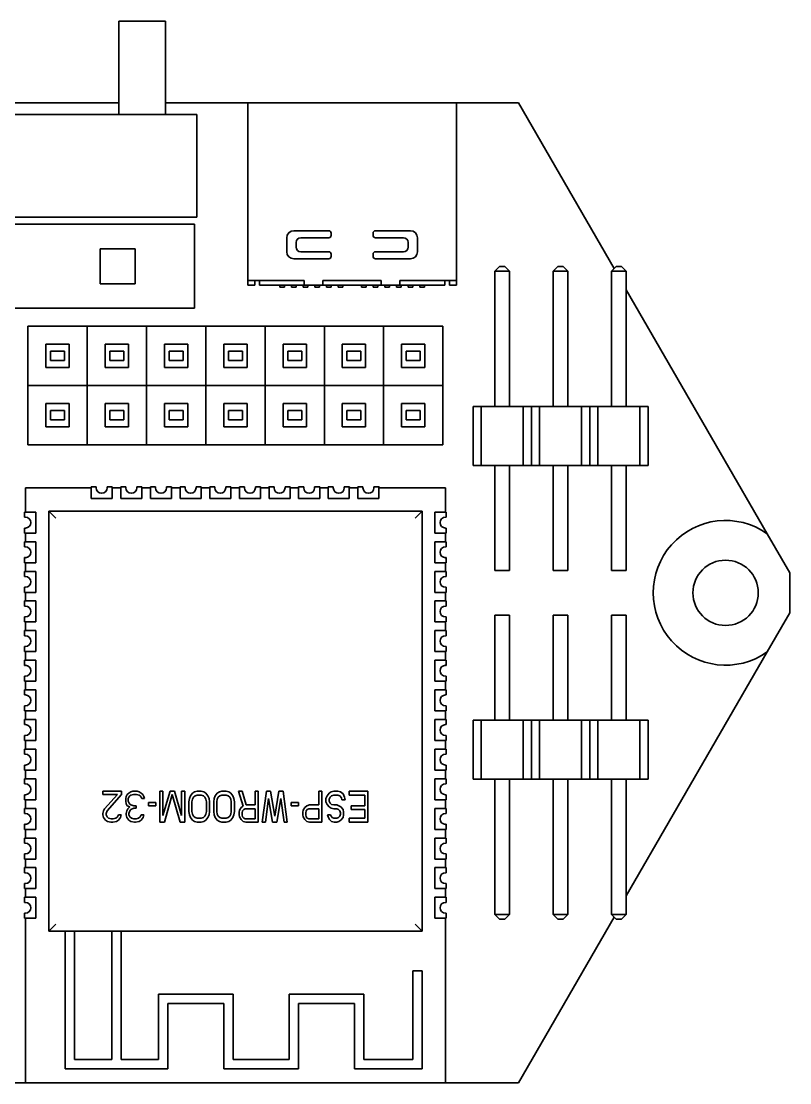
# Model space of a CAD drawing. Header units: millimetres. Extents: x -2 to 186, y -2 to 123.
# Drawn here: x 14.57 to 47.5, y 0 to 45.5 of the extents above; entities that cross this region are included whole.
import ezdxf

# ---------------------------------------------------------------- set-up
doc = ezdxf.new("R2010")
doc.units = ezdxf.units.MM
doc.header["$LTSCALE"] = 0.75
doc.layers.add('表示', color=7, linetype='Continuous', lineweight=35)

msp = doc.modelspace()

# ---------------------------------------------------------------- linework, layer by layer
at = {"layer": '表示', "extrusion": (-1e-16, -1, 0)}
for p, q in [((18.75, 41.5), (18.75, 45.5)), ((18.75, 45.5), (20.75, 45.5)), ((20.75, 41.5), (20.75, 45.5)), ((18.75, 42), (11.626, 42)), ((24.28, 42), (20.75, 42)), ((25.58, 42), (24.28, 42)), ((24.28, 42), (24.28, 34.39)), ((25.58, 42), (31.92, 42)), ((33.22, 42), (31.92, 42)), ((33.22, 34.39), (33.22, 42)), ((35.874, 42), (33.22, 42)), ((39.972, 34.902), (35.874, 42)), ((22.1, 41.5), (13.4, 41.5)), ((22.1, 37.1), (22.1, 41.5)), ((13.4, 37.1), (22.1, 37.1)), ((22, 36.8), (13.5, 36.8)), ((22, 33.2), (22, 36.8)), ((27.75, 36.52), (26.25, 36.52)), ((27.85, 36.32), (27.85, 36.42)), ((29.65, 36.42), (29.65, 36.32)), ((31.25, 36.52), (29.75, 36.52)), ((25.95, 36.22), (25.95, 35.62)), ((26.35, 35.82), (26.35, 36.02)), ((26.55, 36.22), (27.75, 36.22)), ((29.75, 36.22), (30.95, 36.22)), ((31.15, 36.02), (31.15, 35.82)), ((31.55, 35.62), (31.55, 36.22)), ((17.95, 35.75), (17.95, 34.25)), ((19.45, 35.75), (17.95, 35.75)), ((19.45, 34.25), (19.45, 35.75)), ((27.75, 35.62), (26.55, 35.62)), ((27.85, 35.42), (27.85, 35.52)), ((29.65, 35.52), (29.65, 35.42)), ((30.95, 35.62), (29.75, 35.62)), ((26.25, 35.32), (27.75, 35.32)), ((29.75, 35.32), (31.25, 35.32)), ((34.862, 34.792), (35.062, 34.992)), ((34.862, 34.792), (35.498, 34.792)), ((34.862, 28.992), (34.862, 34.792)), ((35.298, 34.992), (35.062, 34.992)), ((35.298, 34.992), (35.498, 34.792)), ((35.498, 28.992), (35.498, 34.792)), ((37.362, 34.792), (37.562, 34.992)), ((37.362, 34.792), (37.998, 34.792)), ((37.362, 28.992), (37.362, 34.792)), ((37.798, 34.992), (37.562, 34.992)), ((37.798, 34.992), (37.998, 34.792)), ((37.998, 28.992), (37.998, 34.792)), ((39.862, 34.792), (40.062, 34.992)), ((39.862, 34.792), (40.498, 34.792)), ((39.862, 28.992), (39.862, 34.792)), ((40.298, 34.992), (40.062, 34.992)), ((40.298, 34.992), (40.498, 34.792)), ((40.498, 28.992), (40.498, 34.792)), ((17.95, 34.25), (19.45, 34.25)), ((24.28, 34.39), (24.28, 34.19)), ((24.28, 34.39), (25.58, 34.39)), ((24.28, 34.19), (24.58, 34.19)), ((24.58, 34.39), (24.58, 34.19)), ((24.78, 34.39), (24.78, 34.19)), ((24.78, 34.19), (25.28, 34.19)), ((26.7, 34.19), (25.28, 34.19)), ((26.7, 34.39), (25.58, 34.39)), ((25.65, 34.1), (25.65, 34.19)), ((25.85, 34.19), (25.85, 34.1)), ((26.15, 34.1), (26.15, 34.19)), ((26.35, 34.19), (26.35, 34.1)), ((26.65, 34.1), (26.65, 34.19)), ((26.7, 34.39), (26.7, 34.19)), ((27.5, 34.19), (26.7, 34.19)), ((26.85, 34.19), (26.85, 34.1)), ((27.15, 34.1), (27.15, 34.19)), ((27.35, 34.19), (27.35, 34.1)), ((30, 34.39), (27.5, 34.39)), ((27.5, 34.39), (27.5, 34.19)), ((30, 34.19), (27.5, 34.19)), ((27.65, 34.1), (27.65, 34.19)), ((27.85, 34.19), (27.85, 34.1)), ((28.15, 34.1), (28.15, 34.19)), ((28.35, 34.19), (28.35, 34.1)), ((29.15, 34.1), (29.15, 34.19)), ((29.35, 34.19), (29.35, 34.1)), ((29.65, 34.1), (29.65, 34.19)), ((29.85, 34.19), (29.85, 34.1)), ((30, 34.39), (30, 34.19)), ((30.8, 34.19), (30, 34.19)), ((30.15, 34.1), (30.15, 34.19)), ((30.35, 34.19), (30.35, 34.1)), ((30.65, 34.1), (30.65, 34.19)), ((30.8, 34.39), (30.8, 34.19)), ((31.92, 34.39), (30.8, 34.39)), ((32.22, 34.19), (30.8, 34.19)), ((30.85, 34.19), (30.85, 34.1)), ((31.15, 34.1), (31.15, 34.19)), ((31.35, 34.19), (31.35, 34.1)), ((31.65, 34.1), (31.65, 34.19)), ((31.85, 34.19), (31.85, 34.1)), ((31.92, 34.39), (33.22, 34.39)), ((32.22, 34.19), (32.72, 34.19)), ((32.72, 34.39), (32.72, 34.19)), ((32.92, 34.39), (32.92, 34.19)), ((33.22, 34.19), (32.92, 34.19)), ((33.22, 34.39), (33.22, 34.19)), ((25.85, 34.1), (25.65, 34.1)), ((26.35, 34.1), (26.15, 34.1)), ((26.85, 34.1), (26.65, 34.1)), ((27.35, 34.1), (27.15, 34.1)), ((27.85, 34.1), (27.65, 34.1)), ((28.35, 34.1), (28.15, 34.1)), ((29.35, 34.1), (29.15, 34.1)), ((29.85, 34.1), (29.65, 34.1)), ((30.35, 34.1), (30.15, 34.1)), ((30.85, 34.1), (30.65, 34.1)), ((31.35, 34.1), (31.15, 34.1)), ((31.85, 34.1), (31.65, 34.1)), ((46.536, 23.534), (40.498, 33.992)), ((13.5, 33.2), (22, 33.2)), ((14.86, 32.43), (14.86, 29.89)), ((17.4, 32.43), (14.86, 32.43)), ((17.4, 29.89), (17.4, 32.43)), ((17.4, 32.43), (17.4, 29.89)), ((19.94, 32.43), (17.4, 32.43)), ((19.94, 29.89), (19.94, 32.43)), ((19.94, 32.43), (19.94, 29.89)), ((22.48, 32.43), (19.94, 32.43)), ((22.48, 29.89), (22.48, 32.43)), ((22.48, 32.43), (22.48, 29.89)), ((25.02, 32.43), (22.48, 32.43)), ((25.02, 29.89), (25.02, 32.43)), ((25.02, 32.43), (25.02, 29.89)), ((27.56, 32.43), (25.02, 32.43)), ((27.56, 29.89), (27.56, 32.43)), ((27.56, 32.43), (27.56, 29.89)), ((30.1, 32.43), (27.56, 32.43)), ((30.1, 29.89), (30.1, 32.43)), ((30.1, 32.43), (30.1, 29.89)), ((32.64, 32.43), (30.1, 32.43)), ((32.64, 29.89), (32.64, 32.43)), ((15.63, 31.66), (16.63, 31.66)), ((15.63, 30.66), (15.63, 31.66)), ((16.63, 31.66), (16.63, 30.66)), ((18.17, 31.66), (19.17, 31.66)), ((18.17, 30.66), (18.17, 31.66)), ((19.17, 31.66), (19.17, 30.66)), ((20.71, 31.66), (21.71, 31.66)), ((20.71, 30.66), (20.71, 31.66)), ((21.71, 31.66), (21.71, 30.66)), ((23.25, 31.66), (24.25, 31.66)), ((23.25, 30.66), (23.25, 31.66)), ((24.25, 31.66), (24.25, 30.66)), ((25.79, 31.66), (26.79, 31.66)), ((25.79, 30.66), (25.79, 31.66)), ((26.79, 31.66), (26.79, 30.66)), ((28.33, 31.66), (29.33, 31.66)), ((28.33, 30.66), (28.33, 31.66)), ((29.33, 31.66), (29.33, 30.66)), ((30.87, 31.66), (31.87, 31.66)), ((30.87, 30.66), (30.87, 31.66)), ((31.87, 31.66), (31.87, 30.66)), ((16.43, 31.36), (15.83, 31.36)), ((15.83, 31.36), (15.83, 30.96)), ((15.83, 30.96), (16.43, 30.96)), ((16.43, 30.96), (16.43, 31.36)), ((18.97, 31.36), (18.37, 31.36)), ((18.37, 31.36), (18.37, 30.96)), ((18.37, 30.96), (18.97, 30.96)), ((18.97, 30.96), (18.97, 31.36)), ((21.51, 31.36), (20.91, 31.36)), ((20.91, 31.36), (20.91, 30.96)), ((20.91, 30.96), (21.51, 30.96)), ((21.51, 30.96), (21.51, 31.36)), ((24.05, 31.36), (23.45, 31.36)), ((23.45, 31.36), (23.45, 30.96)), ((23.45, 30.96), (24.05, 30.96)), ((24.05, 30.96), (24.05, 31.36)), ((26.59, 31.36), (25.99, 31.36)), ((25.99, 31.36), (25.99, 30.96)), ((25.99, 30.96), (26.59, 30.96)), ((26.59, 30.96), (26.59, 31.36)), ((29.13, 31.36), (28.53, 31.36)), ((28.53, 31.36), (28.53, 30.96)), ((28.53, 30.96), (29.13, 30.96)), ((29.13, 30.96), (29.13, 31.36)), ((31.67, 31.36), (31.07, 31.36)), ((31.07, 31.36), (31.07, 30.96)), ((31.07, 30.96), (31.67, 30.96)), ((31.67, 30.96), (31.67, 31.36)), ((16.63, 30.66), (15.63, 30.66)), ((19.17, 30.66), (18.17, 30.66)), ((21.71, 30.66), (20.71, 30.66)), ((24.25, 30.66), (23.25, 30.66)), ((26.79, 30.66), (25.79, 30.66)), ((29.33, 30.66), (28.33, 30.66)), ((31.87, 30.66), (30.87, 30.66)), ((14.86, 29.89), (17.4, 29.89)), ((14.86, 29.89), (14.86, 27.35)), ((17.4, 29.89), (14.86, 29.89)), ((17.4, 29.89), (19.94, 29.89)), ((17.4, 27.35), (17.4, 29.89)), ((17.4, 29.89), (17.4, 27.35)), ((19.94, 29.89), (17.4, 29.89)), ((19.94, 29.89), (22.48, 29.89)), ((19.94, 27.35), (19.94, 29.89)), ((19.94, 29.89), (19.94, 27.35)), ((22.48, 29.89), (19.94, 29.89)), ((22.48, 29.89), (25.02, 29.89)), ((22.48, 27.35), (22.48, 29.89)), ((22.48, 29.89), (22.48, 27.35)), ((25.02, 29.89), (22.48, 29.89)), ((25.02, 29.89), (27.56, 29.89)), ((25.02, 27.35), (25.02, 29.89)), ((25.02, 29.89), (25.02, 27.35)), ((27.56, 29.89), (25.02, 29.89)), ((27.56, 29.89), (30.1, 29.89)), ((27.56, 27.35), (27.56, 29.89)), ((27.56, 29.89), (27.56, 27.35)), ((30.1, 29.89), (27.56, 29.89)), ((30.1, 27.35), (30.1, 29.89)), ((30.1, 29.89), (32.64, 29.89)), ((30.1, 29.89), (30.1, 27.35)), ((32.64, 29.89), (30.1, 29.89)), ((32.64, 27.35), (32.64, 29.89)), ((15.63, 29.12), (16.63, 29.12)), ((15.63, 28.12), (15.63, 29.12)), ((16.63, 29.12), (16.63, 28.12)), ((18.17, 29.12), (19.17, 29.12)), ((18.17, 28.12), (18.17, 29.12)), ((19.17, 29.12), (19.17, 28.12)), ((20.71, 29.12), (21.71, 29.12)), ((20.71, 28.12), (20.71, 29.12)), ((21.71, 29.12), (21.71, 28.12)), ((23.25, 29.12), (24.25, 29.12)), ((23.25, 28.12), (23.25, 29.12)), ((24.25, 29.12), (24.25, 28.12)), ((25.79, 29.12), (26.79, 29.12)), ((25.79, 28.12), (25.79, 29.12)), ((26.79, 29.12), (26.79, 28.12)), ((28.33, 29.12), (29.33, 29.12)), ((28.33, 28.12), (28.33, 29.12)), ((29.33, 29.12), (29.33, 28.12)), ((30.87, 29.12), (31.87, 29.12)), ((30.87, 28.12), (30.87, 29.12)), ((31.87, 29.12), (31.87, 28.12)), ((16.43, 28.82), (15.83, 28.82)), ((15.83, 28.82), (15.83, 28.42)), ((16.43, 28.42), (16.43, 28.82)), ((18.97, 28.82), (18.37, 28.82)), ((18.37, 28.82), (18.37, 28.42)), ((18.97, 28.42), (18.97, 28.82)), ((21.51, 28.82), (20.91, 28.82)), ((20.91, 28.82), (20.91, 28.42)), ((21.51, 28.42), (21.51, 28.82)), ((24.05, 28.82), (23.45, 28.82)), ((23.45, 28.82), (23.45, 28.42)), ((24.05, 28.42), (24.05, 28.82)), ((26.59, 28.82), (25.99, 28.82)), ((25.99, 28.82), (25.99, 28.42)), ((26.59, 28.42), (26.59, 28.82)), ((29.13, 28.82), (28.53, 28.82)), ((28.53, 28.82), (28.53, 28.42)), ((29.13, 28.42), (29.13, 28.82)), ((31.67, 28.82), (31.07, 28.82)), ((31.07, 28.82), (31.07, 28.42)), ((31.67, 28.42), (31.67, 28.82)), ((33.93, 28.992), (33.93, 26.452)), ((34.284, 28.992), (33.93, 28.992)), ((36.076, 28.992), (34.284, 28.992)), ((34.284, 28.992), (34.284, 26.452)), ((36.43, 28.992), (36.076, 28.992)), ((36.076, 28.992), (36.076, 26.452)), ((36.784, 28.992), (36.43, 28.992)), ((36.43, 28.992), (36.43, 26.452)), ((38.576, 28.992), (36.784, 28.992)), ((36.784, 28.992), (36.784, 26.452)), ((38.93, 28.992), (38.576, 28.992)), ((38.576, 28.992), (38.576, 26.452)), ((39.284, 28.992), (38.93, 28.992)), ((38.93, 28.992), (38.93, 26.452)), ((41.076, 28.992), (39.284, 28.992)), ((39.284, 28.992), (39.284, 26.452)), ((41.43, 28.992), (41.076, 28.992)), ((41.076, 28.992), (41.076, 26.452)), ((41.43, 28.992), (41.43, 26.452)), ((15.83, 28.42), (16.43, 28.42)), ((18.37, 28.42), (18.97, 28.42)), ((20.91, 28.42), (21.51, 28.42)), ((23.45, 28.42), (24.05, 28.42)), ((25.99, 28.42), (26.59, 28.42)), ((28.53, 28.42), (29.13, 28.42)), ((31.07, 28.42), (31.67, 28.42)), ((16.63, 28.12), (15.63, 28.12)), ((19.17, 28.12), (18.17, 28.12)), ((21.71, 28.12), (20.71, 28.12)), ((24.25, 28.12), (23.25, 28.12)), ((26.79, 28.12), (25.79, 28.12)), ((29.33, 28.12), (28.33, 28.12)), ((31.87, 28.12), (30.87, 28.12)), ((14.86, 27.35), (17.4, 27.35)), ((17.4, 27.35), (19.94, 27.35)), ((19.94, 27.35), (22.48, 27.35)), ((22.48, 27.35), (25.02, 27.35)), ((25.02, 27.35), (27.56, 27.35)), ((27.56, 27.35), (30.1, 27.35)), ((30.1, 27.35), (32.64, 27.35)), ((34.284, 26.452), (33.93, 26.452)), ((36.076, 26.452), (34.284, 26.452)), ((34.862, 21.952), (34.862, 26.452)), ((35.498, 21.952), (35.498, 26.452)), ((36.43, 26.452), (36.076, 26.452)), ((36.784, 26.452), (36.43, 26.452)), ((38.576, 26.452), (36.784, 26.452)), ((37.362, 21.952), (37.362, 26.452)), ((37.998, 21.952), (37.998, 26.452)), ((38.93, 26.452), (38.576, 26.452)), ((39.284, 26.452), (38.93, 26.452)), ((41.076, 26.452), (39.284, 26.452)), ((39.862, 21.952), (39.862, 26.452)), ((40.498, 21.952), (40.498, 26.452)), ((41.43, 26.452), (41.076, 26.452)), ((17.567, 25.5), (14.75, 25.5)), ((14.75, 25.5), (14.75, 24.46)), ((17.567, 25.54), (17.567, 25.5)), ((17.785, 25.54), (17.567, 25.54)), ((17.567, 25.5), (17.57, 25.5)), ((17.57, 25.5), (17.57, 25.05)), ((17.785, 25.5), (17.785, 25.54)), ((18.473, 25.54), (18.255, 25.54)), ((18.255, 25.54), (18.255, 25.5)), ((18.47, 25.05), (18.47, 25.5)), ((18.47, 25.5), (18.473, 25.5)), ((18.473, 25.5), (18.473, 25.54)), ((18.837, 25.5), (18.473, 25.5)), ((18.837, 25.54), (18.837, 25.5)), ((19.055, 25.54), (18.837, 25.54)), ((18.837, 25.5), (18.84, 25.5)), ((18.84, 25.5), (18.84, 25.05)), ((19.055, 25.5), (19.055, 25.54)), ((19.742, 25.54), (19.525, 25.54)), ((19.525, 25.54), (19.525, 25.5)), ((19.74, 25.05), (19.74, 25.5)), ((19.74, 25.5), (19.742, 25.5)), ((19.742, 25.5), (19.742, 25.54)), ((20.108, 25.5), (19.742, 25.5)), ((20.108, 25.54), (20.108, 25.5)), ((20.325, 25.54), (20.108, 25.54)), ((20.108, 25.5), (20.11, 25.5)), ((20.11, 25.5), (20.11, 25.05)), ((20.325, 25.5), (20.325, 25.54)), ((21.012, 25.54), (20.795, 25.54)), ((20.795, 25.54), (20.795, 25.5)), ((21.01, 25.05), (21.01, 25.5)), ((21.01, 25.5), (21.012, 25.5)), ((21.012, 25.5), (21.012, 25.54)), ((21.378, 25.5), (21.012, 25.5)), ((21.378, 25.54), (21.378, 25.5)), ((21.595, 25.54), (21.378, 25.54)), ((21.378, 25.5), (21.38, 25.5)), ((21.38, 25.5), (21.38, 25.05)), ((21.595, 25.5), (21.595, 25.54)), ((22.282, 25.54), (22.065, 25.54)), ((22.065, 25.54), (22.065, 25.5)), ((22.28, 25.05), (22.28, 25.5)), ((22.28, 25.5), (22.282, 25.5)), ((22.282, 25.5), (22.282, 25.54)), ((22.648, 25.5), (22.282, 25.5)), ((22.648, 25.54), (22.648, 25.5)), ((22.865, 25.54), (22.648, 25.54)), ((22.648, 25.5), (22.65, 25.5)), ((22.65, 25.5), (22.65, 25.05)), ((22.865, 25.5), (22.865, 25.54)), ((23.552, 25.54), (23.335, 25.54)), ((23.335, 25.54), (23.335, 25.5)), ((23.55, 25.05), (23.55, 25.5)), ((23.55, 25.5), (23.552, 25.5)), ((23.552, 25.5), (23.552, 25.54)), ((23.918, 25.5), (23.552, 25.5)), ((23.918, 25.54), (23.918, 25.5)), ((24.135, 25.54), (23.918, 25.54)), ((23.918, 25.5), (23.92, 25.5)), ((23.92, 25.5), (23.92, 25.05)), ((24.135, 25.5), (24.135, 25.54)), ((24.823, 25.54), (24.605, 25.54)), ((24.605, 25.54), (24.605, 25.5)), ((24.82, 25.05), (24.82, 25.5)), ((24.82, 25.5), (24.823, 25.5)), ((24.823, 25.5), (24.823, 25.54)), ((25.188, 25.5), (24.823, 25.5)), ((25.188, 25.54), (25.188, 25.5)), ((25.405, 25.54), (25.188, 25.54)), ((25.188, 25.5), (25.19, 25.5)), ((25.19, 25.5), (25.19, 25.05)), ((25.405, 25.5), (25.405, 25.54)), ((26.093, 25.54), (25.875, 25.54)), ((25.875, 25.54), (25.875, 25.5)), ((26.09, 25.05), (26.09, 25.5)), ((26.09, 25.5), (26.093, 25.5)), ((26.093, 25.5), (26.093, 25.54)), ((26.457, 25.5), (26.093, 25.5)), ((26.457, 25.54), (26.457, 25.5)), ((26.675, 25.54), (26.457, 25.54)), ((26.457, 25.5), (26.46, 25.5)), ((26.46, 25.5), (26.46, 25.05)), ((26.675, 25.5), (26.675, 25.54)), ((27.363, 25.54), (27.145, 25.54)), ((27.145, 25.54), (27.145, 25.5)), ((27.36, 25.05), (27.36, 25.5)), ((27.36, 25.5), (27.363, 25.5)), ((27.363, 25.5), (27.363, 25.54)), ((27.727, 25.5), (27.363, 25.5)), ((27.727, 25.54), (27.727, 25.5)), ((27.945, 25.54), (27.727, 25.54)), ((27.727, 25.5), (27.73, 25.5)), ((27.73, 25.5), (27.73, 25.05)), ((27.945, 25.5), (27.945, 25.54)), ((28.633, 25.54), (28.415, 25.54)), ((28.415, 25.54), (28.415, 25.5)), ((28.63, 25.05), (28.63, 25.5)), ((28.63, 25.5), (28.633, 25.5)), ((28.633, 25.5), (28.633, 25.54)), ((28.997, 25.5), (28.633, 25.5)), ((28.997, 25.54), (28.997, 25.5)), ((29.215, 25.54), (28.997, 25.54)), ((28.997, 25.5), (29, 25.5)), ((29, 25.5), (29, 25.05)), ((29.215, 25.5), (29.215, 25.54)), ((29.902, 25.54), (29.685, 25.54)), ((29.685, 25.54), (29.685, 25.5)), ((29.9, 25.05), (29.9, 25.5)), ((29.9, 25.5), (29.902, 25.5)), ((29.902, 25.5), (29.902, 25.54)), ((32.75, 25.5), (29.902, 25.5)), ((32.75, 24.46), (32.75, 25.5)), ((17.57, 25.05), (18.47, 25.05)), ((18.84, 25.05), (19.74, 25.05)), ((20.11, 25.05), (21.01, 25.05)), ((21.38, 25.05), (22.28, 25.05)), ((22.65, 25.05), (23.55, 25.05)), ((23.92, 25.05), (24.82, 25.05)), ((25.19, 25.05), (26.09, 25.05)), ((26.46, 25.05), (27.36, 25.05)), ((27.73, 25.05), (28.63, 25.05)), ((29, 25.05), (29.9, 25.05)), ((15.2, 24.46), (14.715, 24.46)), ((14.715, 24.46), (14.715, 24.242)), ((14.715, 24.242), (14.75, 24.242)), ((15.2, 24.46), (15.2, 23.56)), ((15.75, 24.5), (15.75, 6.5)), ((16.05, 24.2), (15.75, 24.5)), ((31.75, 24.5), (15.75, 24.5)), ((31.45, 24.2), (31.75, 24.5)), ((31.75, 6.5), (31.75, 24.5)), ((32.785, 24.46), (32.3, 24.46)), ((32.3, 24.46), (32.3, 23.56)), ((32.75, 24.242), (32.785, 24.242)), ((32.785, 24.242), (32.785, 24.46)), ((14.75, 23.777), (14.715, 23.777)), ((14.715, 23.777), (14.715, 23.56)), ((32.785, 23.777), (32.75, 23.777)), ((32.785, 23.56), (32.785, 23.777)), ((14.715, 23.56), (15.2, 23.56)), ((14.75, 23.56), (14.75, 23.19)), ((32.3, 23.56), (32.785, 23.56)), ((32.75, 23.19), (32.75, 23.56)), ((46.536, 23.534), (47.5, 21.864)), ((15.2, 23.19), (14.715, 23.19)), ((14.715, 23.19), (14.715, 22.973)), ((14.715, 22.973), (14.75, 22.973)), ((15.2, 23.19), (15.2, 22.29)), ((32.785, 23.19), (32.3, 23.19)), ((32.3, 23.19), (32.3, 22.29)), ((32.75, 22.973), (32.785, 22.973)), ((32.785, 22.973), (32.785, 23.19)), ((14.75, 22.508), (14.715, 22.508)), ((14.715, 22.508), (14.715, 22.29)), ((32.785, 22.508), (32.75, 22.508)), ((32.785, 22.29), (32.785, 22.508)), ((14.715, 22.29), (15.2, 22.29)), ((15.2, 21.92), (14.715, 21.92)), ((14.715, 21.92), (14.715, 21.703)), ((14.75, 22.29), (14.75, 21.92)), ((15.2, 21.92), (15.2, 21.02)), ((32.3, 22.29), (32.785, 22.29)), ((32.785, 21.92), (32.3, 21.92)), ((32.3, 21.92), (32.3, 21.02)), ((32.75, 21.92), (32.75, 22.29)), ((32.785, 21.703), (32.785, 21.92)), ((34.862, 21.952), (35.498, 21.952)), ((37.362, 21.952), (37.998, 21.952)), ((39.862, 21.952), (40.498, 21.952)), ((47.5, 21.864), (47.5, 20.136)), ((14.715, 21.703), (14.75, 21.703)), ((32.75, 21.703), (32.785, 21.703)), ((14.75, 21.238), (14.715, 21.238)), ((14.715, 21.238), (14.715, 21.02)), ((14.715, 21.02), (15.2, 21.02)), ((14.75, 21.02), (14.75, 20.65)), ((32.3, 21.02), (32.785, 21.02)), ((32.785, 21.238), (32.75, 21.238)), ((32.75, 20.65), (32.75, 21.02)), ((32.785, 21.02), (32.785, 21.238)), ((15.2, 20.65), (14.715, 20.65)), ((14.715, 20.65), (14.715, 20.433)), ((15.2, 20.65), (15.2, 19.75)), ((32.785, 20.65), (32.3, 20.65)), ((32.3, 20.65), (32.3, 19.75)), ((32.785, 20.433), (32.785, 20.65)), ((14.715, 20.433), (14.75, 20.433)), ((32.75, 20.433), (32.785, 20.433)), ((34.862, 20.048), (34.862, 15.548)), ((34.862, 20.048), (35.498, 20.048)), ((35.498, 20.048), (35.498, 15.548)), ((37.362, 20.048), (37.362, 15.548)), ((37.362, 20.048), (37.998, 20.048)), ((37.998, 20.048), (37.998, 15.548)), ((39.862, 20.048), (39.862, 15.548)), ((39.862, 20.048), (40.498, 20.048)), ((40.498, 20.048), (40.498, 15.548)), ((47.5, 20.136), (46.536, 18.466)), ((14.75, 19.968), (14.715, 19.968)), ((14.715, 19.968), (14.715, 19.75)), ((14.715, 19.75), (15.2, 19.75)), ((14.75, 19.75), (14.75, 19.38)), ((32.3, 19.75), (32.785, 19.75)), ((32.785, 19.968), (32.75, 19.968)), ((32.75, 19.38), (32.75, 19.75)), ((32.785, 19.75), (32.785, 19.968)), ((15.2, 19.38), (14.715, 19.38)), ((14.715, 19.38), (14.715, 19.163)), ((14.715, 19.163), (14.75, 19.163)), ((15.2, 19.38), (15.2, 18.48)), ((32.785, 19.38), (32.3, 19.38)), ((32.3, 19.38), (32.3, 18.48)), ((32.75, 19.163), (32.785, 19.163)), ((32.785, 19.163), (32.785, 19.38)), ((14.75, 18.698), (14.715, 18.698)), ((14.715, 18.698), (14.715, 18.48)), ((32.785, 18.698), (32.75, 18.698)), ((32.785, 18.48), (32.785, 18.698)), ((14.715, 18.48), (15.2, 18.48)), ((14.75, 18.48), (14.75, 18.11)), ((32.3, 18.48), (32.785, 18.48)), ((32.75, 18.11), (32.75, 18.48)), ((40.498, 8.008), (46.536, 18.466)), ((15.2, 18.11), (14.715, 18.11)), ((14.715, 18.11), (14.715, 17.892)), ((14.715, 17.892), (14.75, 17.892)), ((15.2, 18.11), (15.2, 17.21)), ((32.785, 18.11), (32.3, 18.11)), ((32.3, 18.11), (32.3, 17.21)), ((32.75, 17.892), (32.785, 17.892)), ((32.785, 17.892), (32.785, 18.11)), ((14.75, 17.427), (14.715, 17.427)), ((14.715, 17.427), (14.715, 17.21)), ((32.785, 17.427), (32.75, 17.427)), ((32.785, 17.21), (32.785, 17.427)), ((14.715, 17.21), (15.2, 17.21)), ((15.2, 16.84), (14.715, 16.84)), ((14.715, 16.84), (14.715, 16.622)), ((14.75, 17.21), (14.75, 16.84)), ((15.2, 16.84), (15.2, 15.94)), ((32.3, 17.21), (32.785, 17.21)), ((32.785, 16.84), (32.3, 16.84)), ((32.3, 16.84), (32.3, 15.94)), ((32.75, 16.84), (32.75, 17.21)), ((32.785, 16.622), (32.785, 16.84)), ((14.715, 16.622), (14.75, 16.622)), ((32.75, 16.622), (32.785, 16.622)), ((14.75, 16.157), (14.715, 16.157)), ((14.715, 16.157), (14.715, 15.94)), ((14.715, 15.94), (15.2, 15.94)), ((14.75, 15.94), (14.75, 15.57)), ((32.3, 15.94), (32.785, 15.94)), ((32.785, 16.157), (32.75, 16.157)), ((32.75, 15.57), (32.75, 15.94)), ((32.785, 15.94), (32.785, 16.157)), ((15.2, 15.57), (14.715, 15.57)), ((14.715, 15.57), (14.715, 15.352)), ((15.2, 15.57), (15.2, 14.67)), ((32.785, 15.57), (32.3, 15.57)), ((32.3, 15.57), (32.3, 14.67)), ((32.785, 15.352), (32.785, 15.57)), ((33.93, 13.008), (33.93, 15.548)), ((34.284, 15.548), (33.93, 15.548)), ((36.076, 15.548), (34.284, 15.548)), ((34.284, 13.008), (34.284, 15.548)), ((36.43, 15.548), (36.076, 15.548)), ((36.076, 13.008), (36.076, 15.548)), ((36.784, 15.548), (36.43, 15.548)), ((36.43, 13.008), (36.43, 15.548)), ((38.576, 15.548), (36.784, 15.548)), ((36.784, 13.008), (36.784, 15.548)), ((38.93, 15.548), (38.576, 15.548)), ((38.576, 13.008), (38.576, 15.548)), ((39.284, 15.548), (38.93, 15.548)), ((38.93, 13.008), (38.93, 15.548)), ((41.076, 15.548), (39.284, 15.548)), ((39.284, 13.008), (39.284, 15.548)), ((41.43, 15.548), (41.076, 15.548)), ((41.076, 13.008), (41.076, 15.548)), ((41.43, 13.008), (41.43, 15.548)), ((14.715, 15.352), (14.75, 15.352)), ((32.75, 15.352), (32.785, 15.352)), ((14.75, 14.887), (14.715, 14.887)), ((14.715, 14.887), (14.715, 14.67)), ((14.715, 14.67), (15.2, 14.67)), ((14.75, 14.67), (14.75, 14.3)), ((32.3, 14.67), (32.785, 14.67)), ((32.785, 14.887), (32.75, 14.887)), ((32.75, 14.3), (32.75, 14.67)), ((32.785, 14.67), (32.785, 14.887)), ((15.2, 14.3), (14.715, 14.3)), ((14.715, 14.3), (14.715, 14.082)), ((15.2, 14.3), (15.2, 13.4)), ((32.785, 14.3), (32.3, 14.3)), ((32.3, 14.3), (32.3, 13.4)), ((32.785, 14.082), (32.785, 14.3)), ((14.715, 14.082), (14.75, 14.082)), ((32.75, 14.082), (32.785, 14.082)), ((14.75, 13.617), (14.715, 13.617)), ((14.715, 13.617), (14.715, 13.4)), ((14.715, 13.4), (15.2, 13.4)), ((14.75, 13.4), (14.75, 13.03)), ((32.3, 13.4), (32.785, 13.4)), ((32.785, 13.617), (32.75, 13.617)), ((32.75, 13.03), (32.75, 13.4)), ((32.785, 13.4), (32.785, 13.617)), ((15.2, 13.03), (14.715, 13.03)), ((14.715, 13.03), (14.715, 12.812)), ((14.715, 12.812), (14.75, 12.812)), ((15.2, 13.03), (15.2, 12.13)), ((32.785, 13.03), (32.3, 13.03)), ((32.3, 13.03), (32.3, 12.13)), ((32.75, 12.812), (32.785, 12.812)), ((32.785, 12.812), (32.785, 13.03)), ((34.284, 13.008), (33.93, 13.008)), ((36.076, 13.008), (34.284, 13.008)), ((34.862, 13.008), (34.862, 7.208)), ((35.498, 13.008), (35.498, 7.208)), ((36.43, 13.008), (36.076, 13.008)), ((36.784, 13.008), (36.43, 13.008)), ((38.576, 13.008), (36.784, 13.008)), ((37.362, 13.008), (37.362, 7.208)), ((37.998, 13.008), (37.998, 7.208)), ((38.93, 13.008), (38.576, 13.008)), ((39.284, 13.008), (38.93, 13.008)), ((41.076, 13.008), (39.284, 13.008)), ((39.862, 13.008), (39.862, 7.208)), ((40.498, 13.008), (40.498, 7.208)), ((41.43, 13.008), (41.076, 13.008)), ((14.75, 12.348), (14.715, 12.348)), ((14.715, 12.348), (14.715, 12.13)), ((18.075, 12.5), (18.075, 12.359)), ((18.873, 12.5), (18.075, 12.5)), ((18.075, 12.359), (18.696, 12.359)), ((18.696, 12.359), (18.142, 11.736)), ((18.253, 11.651), (18.873, 12.359)), ((18.873, 12.359), (18.873, 12.5)), ((19.117, 12.359), (19.073, 12.274)), ((19.184, 12.415), (19.117, 12.359)), ((19.272, 12.472), (19.184, 12.415)), ((19.184, 12.245), (19.228, 12.302)), ((19.228, 12.302), (19.272, 12.33)), ((19.361, 12.5), (19.272, 12.472)), ((19.272, 12.33), (19.383, 12.359)), ((19.538, 12.5), (19.361, 12.5)), ((19.383, 12.359), (19.516, 12.359)), ((19.516, 12.359), (19.627, 12.33)), ((19.627, 12.472), (19.538, 12.5)), ((19.716, 12.415), (19.627, 12.472)), ((19.627, 12.33), (19.671, 12.302)), ((19.671, 12.302), (19.716, 12.245)), ((19.782, 12.359), (19.716, 12.415)), ((19.826, 12.274), (19.782, 12.359)), ((20.514, 12.5), (20.514, 11.17)), ((20.647, 12.5), (20.514, 12.5)), ((20.647, 11.453), (20.647, 12.5)), ((20.957, 12.5), (20.647, 11.453)), ((20.713, 11.17), (21.046, 12.359)), ((21.134, 12.5), (20.957, 12.5)), ((21.046, 12.359), (21.378, 11.17)), ((21.445, 11.453), (21.134, 12.5)), ((21.445, 12.5), (21.445, 11.453)), ((21.578, 12.5), (21.445, 12.5)), ((21.578, 11.17), (21.578, 12.5)), ((21.822, 12.302), (21.777, 12.189)), ((21.91, 12.415), (21.822, 12.302)), ((21.999, 12.472), (21.91, 12.415)), ((21.954, 12.245), (22.021, 12.302)), ((22.11, 12.5), (21.999, 12.472)), ((22.021, 12.302), (22.11, 12.33)), ((22.287, 12.5), (22.11, 12.5)), ((22.11, 12.33), (22.287, 12.33)), ((22.398, 12.472), (22.287, 12.5)), ((22.287, 12.33), (22.376, 12.302)), ((22.376, 12.302), (22.442, 12.245)), ((22.486, 12.415), (22.398, 12.472)), ((22.575, 12.302), (22.486, 12.415)), ((22.619, 12.189), (22.575, 12.302)), ((22.886, 12.302), (22.841, 12.189)), ((22.974, 12.415), (22.886, 12.302)), ((23.063, 12.472), (22.974, 12.415)), ((23.018, 12.245), (23.085, 12.302)), ((23.174, 12.5), (23.063, 12.472)), ((23.085, 12.302), (23.174, 12.33)), ((23.351, 12.5), (23.174, 12.5)), ((23.174, 12.33), (23.351, 12.33)), ((23.462, 12.472), (23.351, 12.5)), ((23.351, 12.33), (23.44, 12.302)), ((23.44, 12.302), (23.506, 12.245)), ((23.55, 12.415), (23.462, 12.472)), ((23.639, 12.302), (23.55, 12.415)), ((23.683, 12.189), (23.639, 12.302)), ((23.883, 12.5), (24.082, 11.849)), ((24.038, 12.5), (23.883, 12.5)), ((24.215, 11.906), (24.038, 12.5)), ((24.592, 12.5), (24.592, 11.906)), ((24.725, 12.5), (24.592, 12.5)), ((24.725, 11.17), (24.725, 12.5)), ((25.08, 12.5), (24.903, 11.17)), ((25.257, 12.5), (25.08, 12.5)), ((25.435, 11.425), (25.257, 12.5)), ((25.612, 12.5), (25.435, 11.425)), ((25.789, 12.5), (25.612, 12.5)), ((25.967, 11.17), (25.789, 12.5)), ((27.319, 12.5), (27.319, 11.906)), ((27.452, 12.5), (27.319, 12.5)), ((27.452, 11.17), (27.452, 12.5)), ((27.674, 12.302), (27.629, 12.189)), ((27.762, 12.415), (27.674, 12.302)), ((27.851, 12.472), (27.762, 12.415)), ((27.806, 12.245), (27.873, 12.302)), ((27.962, 12.5), (27.851, 12.472)), ((27.873, 12.302), (27.962, 12.33)), ((28.139, 12.5), (27.962, 12.5)), ((27.962, 12.33), (28.139, 12.33)), ((28.25, 12.472), (28.139, 12.5)), ((28.139, 12.33), (28.228, 12.302)), ((28.228, 12.302), (28.294, 12.217)), ((28.361, 12.387), (28.25, 12.472)), ((28.427, 12.245), (28.361, 12.387)), ((28.627, 12.5), (28.627, 12.33)), ((29.425, 12.5), (28.627, 12.5)), ((28.627, 12.33), (29.292, 12.33)), ((29.292, 12.33), (29.292, 11.877)), ((29.425, 11.17), (29.425, 12.5)), ((32.785, 12.348), (32.75, 12.348)), ((32.785, 12.13), (32.785, 12.348)), ((14.715, 12.13), (15.2, 12.13)), ((14.75, 12.13), (14.75, 11.76)), ((19.073, 12.274), (19.051, 12.189)), ((19.051, 12.189), (19.051, 12.076)), ((19.051, 12.076), (19.073, 11.962)), ((19.073, 11.962), (19.117, 11.877)), ((19.117, 11.877), (19.228, 11.821)), ((19.162, 12.189), (19.184, 12.245)), ((19.162, 12.076), (19.162, 12.189)), ((19.206, 11.962), (19.162, 12.076)), ((19.272, 11.906), (19.206, 11.962)), ((19.405, 11.877), (19.272, 11.906)), ((19.494, 11.877), (19.405, 11.877)), ((19.494, 11.764), (19.494, 11.877)), ((19.716, 12.245), (19.738, 12.189)), ((19.738, 12.189), (19.849, 12.189)), ((19.849, 12.189), (19.826, 12.274)), ((20.026, 12.019), (20.026, 11.877)), ((20.336, 12.019), (20.026, 12.019)), ((20.026, 11.877), (20.336, 11.877)), ((20.336, 11.877), (20.336, 12.019)), ((21.777, 12.189), (21.755, 12.047)), ((21.755, 12.047), (21.755, 11.623)), ((21.888, 12.047), (21.91, 12.16)), ((21.888, 11.623), (21.888, 12.047)), ((21.91, 12.16), (21.954, 12.245)), ((22.442, 12.245), (22.486, 12.16)), ((22.486, 12.16), (22.509, 12.047)), ((22.509, 12.047), (22.509, 11.623)), ((22.642, 12.047), (22.619, 12.189)), ((22.642, 11.623), (22.642, 12.047)), ((22.841, 12.189), (22.819, 12.047)), ((22.819, 12.047), (22.819, 11.623)), ((22.952, 12.047), (22.974, 12.16)), ((22.952, 11.623), (22.952, 12.047)), ((22.974, 12.16), (23.018, 12.245)), ((23.506, 12.245), (23.55, 12.16)), ((23.55, 12.16), (23.573, 12.047)), ((23.573, 12.047), (23.573, 11.623)), ((23.706, 12.047), (23.683, 12.189)), ((23.706, 11.623), (23.706, 12.047)), ((24.082, 11.849), (23.994, 11.793)), ((24.592, 11.906), (24.215, 11.906)), ((25.036, 11.17), (25.169, 12.189)), ((25.169, 12.189), (25.346, 11.17)), ((25.523, 11.17), (25.701, 12.189)), ((25.701, 12.189), (25.834, 11.17)), ((26.144, 12.019), (26.144, 11.877)), ((26.454, 12.019), (26.144, 12.019)), ((26.144, 11.877), (26.454, 11.877)), ((26.454, 11.877), (26.454, 12.019)), ((26.809, 11.877), (26.72, 11.793)), ((26.92, 11.906), (26.809, 11.877)), ((27.319, 11.906), (26.92, 11.906)), ((27.629, 12.189), (27.629, 12.047)), ((27.629, 12.047), (27.674, 11.934)), ((27.674, 11.934), (27.762, 11.821)), ((27.762, 12.16), (27.806, 12.245)), ((27.762, 12.076), (27.762, 12.16)), ((27.806, 11.991), (27.762, 12.076)), ((27.873, 11.934), (27.806, 11.991)), ((27.962, 11.906), (27.873, 11.934)), ((28.095, 11.906), (27.962, 11.906)), ((28.183, 11.877), (28.095, 11.906)), ((28.272, 11.821), (28.183, 11.877)), ((28.294, 12.217), (28.316, 12.132)), ((28.316, 12.132), (28.449, 12.132)), ((28.449, 12.132), (28.427, 12.245)), ((28.715, 11.877), (28.715, 11.708)), ((29.292, 11.877), (28.715, 11.877)), ((32.3, 12.13), (32.785, 12.13)), ((32.75, 11.76), (32.75, 12.13)), ((15.2, 11.76), (14.715, 11.76)), ((14.715, 11.76), (14.715, 11.543)), ((14.715, 11.543), (14.75, 11.543)), ((15.2, 11.76), (15.2, 10.86)), ((18.098, 11.651), (18.075, 11.538)), ((18.075, 11.538), (18.075, 11.481)), ((18.075, 11.481), (18.098, 11.368)), ((18.142, 11.736), (18.098, 11.651)), ((18.208, 11.538), (18.253, 11.651)), ((18.208, 11.481), (18.208, 11.538)), ((18.253, 11.396), (18.208, 11.481)), ((18.319, 11.34), (18.253, 11.396)), ((18.696, 11.396), (18.63, 11.34)), ((18.74, 11.481), (18.696, 11.396)), ((18.851, 11.481), (18.74, 11.481)), ((18.829, 11.368), (18.851, 11.481)), ((19.095, 11.651), (19.073, 11.538)), ((19.073, 11.538), (19.073, 11.481)), ((19.073, 11.481), (19.095, 11.368)), ((19.139, 11.736), (19.095, 11.651)), ((19.228, 11.821), (19.139, 11.736)), ((19.184, 11.538), (19.228, 11.651)), ((19.184, 11.481), (19.184, 11.538)), ((19.228, 11.396), (19.184, 11.481)), ((19.228, 11.651), (19.272, 11.708)), ((19.294, 11.34), (19.228, 11.396)), ((19.272, 11.708), (19.405, 11.764)), ((19.405, 11.764), (19.494, 11.764)), ((19.671, 11.396), (19.605, 11.34)), ((19.716, 11.481), (19.671, 11.396)), ((19.826, 11.481), (19.716, 11.481)), ((19.804, 11.368), (19.826, 11.481)), ((21.755, 11.623), (21.777, 11.481)), ((21.777, 11.481), (21.822, 11.368)), ((21.91, 11.51), (21.888, 11.623)), ((21.954, 11.425), (21.91, 11.51)), ((22.021, 11.368), (21.954, 11.425)), ((22.442, 11.425), (22.376, 11.368)), ((22.486, 11.51), (22.442, 11.425)), ((22.509, 11.623), (22.486, 11.51)), ((22.575, 11.368), (22.619, 11.481)), ((22.619, 11.481), (22.642, 11.623)), ((22.819, 11.623), (22.841, 11.481)), ((22.841, 11.481), (22.886, 11.368)), ((22.974, 11.51), (22.952, 11.623)), ((23.018, 11.425), (22.974, 11.51)), ((23.085, 11.368), (23.018, 11.425)), ((23.506, 11.425), (23.44, 11.368)), ((23.55, 11.51), (23.506, 11.425)), ((23.573, 11.623), (23.55, 11.51)), ((23.639, 11.368), (23.683, 11.481)), ((23.683, 11.481), (23.706, 11.623)), ((23.927, 11.679), (23.905, 11.594)), ((23.905, 11.594), (23.905, 11.481)), ((23.905, 11.481), (23.927, 11.396)), ((23.994, 11.793), (23.927, 11.679)), ((23.927, 11.396), (23.994, 11.283)), ((24.038, 11.566), (24.06, 11.651)), ((24.038, 11.481), (24.038, 11.566)), ((24.06, 11.396), (24.038, 11.481)), ((24.06, 11.651), (24.105, 11.708)), ((24.105, 11.34), (24.06, 11.396)), ((24.105, 11.708), (24.171, 11.736)), ((24.171, 11.736), (24.592, 11.736)), ((24.592, 11.736), (24.592, 11.311)), ((26.654, 11.679), (26.632, 11.594)), ((26.632, 11.594), (26.632, 11.481)), ((26.632, 11.481), (26.654, 11.396)), ((26.72, 11.793), (26.654, 11.679)), ((26.654, 11.396), (26.72, 11.283)), ((26.765, 11.566), (26.787, 11.651)), ((26.765, 11.481), (26.765, 11.566)), ((26.787, 11.396), (26.765, 11.481)), ((26.787, 11.651), (26.831, 11.708)), ((26.831, 11.34), (26.787, 11.396)), ((26.831, 11.708), (26.898, 11.736)), ((26.898, 11.736), (27.319, 11.736)), ((27.319, 11.736), (27.319, 11.311)), ((27.829, 11.481), (27.696, 11.481)), ((27.696, 11.481), (27.718, 11.396)), ((27.718, 11.396), (27.784, 11.283)), ((27.762, 11.821), (27.851, 11.764)), ((27.851, 11.425), (27.829, 11.481)), ((27.851, 11.764), (27.962, 11.736)), ((27.895, 11.368), (27.851, 11.425)), ((27.962, 11.736), (28.095, 11.736)), ((28.095, 11.736), (28.161, 11.708)), ((28.161, 11.708), (28.228, 11.651)), ((28.228, 11.425), (28.161, 11.368)), ((28.228, 11.651), (28.25, 11.566)), ((28.25, 11.51), (28.228, 11.425)), ((28.25, 11.566), (28.25, 11.51)), ((28.361, 11.708), (28.272, 11.821)), ((28.383, 11.594), (28.361, 11.708)), ((28.361, 11.368), (28.383, 11.481)), ((28.383, 11.481), (28.383, 11.594)), ((28.715, 11.708), (29.292, 11.708)), ((29.292, 11.708), (29.292, 11.34)), ((32.785, 11.76), (32.3, 11.76)), ((32.3, 11.76), (32.3, 10.86)), ((32.75, 11.543), (32.785, 11.543)), ((32.785, 11.543), (32.785, 11.76)), ((14.75, 11.078), (14.715, 11.078)), ((14.715, 11.078), (14.715, 10.86)), ((18.098, 11.368), (18.186, 11.255)), ((18.186, 11.255), (18.275, 11.198)), ((18.275, 11.198), (18.408, 11.17)), ((18.43, 11.311), (18.319, 11.34)), ((18.408, 11.17), (18.497, 11.17)), ((18.519, 11.311), (18.43, 11.311)), ((18.497, 11.17), (18.652, 11.198)), ((18.63, 11.34), (18.519, 11.311)), ((18.652, 11.198), (18.74, 11.255)), ((18.74, 11.255), (18.829, 11.368)), ((19.095, 11.368), (19.184, 11.255)), ((19.184, 11.255), (19.272, 11.198)), ((19.272, 11.198), (19.427, 11.17)), ((19.405, 11.311), (19.294, 11.34)), ((19.494, 11.311), (19.405, 11.311)), ((19.427, 11.17), (19.472, 11.17)), ((19.472, 11.17), (19.627, 11.198)), ((19.605, 11.34), (19.494, 11.311)), ((19.627, 11.198), (19.716, 11.255)), ((19.716, 11.255), (19.804, 11.368)), ((20.514, 11.17), (20.713, 11.17)), ((21.378, 11.17), (21.578, 11.17)), ((21.822, 11.368), (21.91, 11.255)), ((21.91, 11.255), (21.999, 11.198)), ((21.999, 11.198), (22.11, 11.17)), ((22.11, 11.34), (22.021, 11.368)), ((22.287, 11.34), (22.11, 11.34)), ((22.11, 11.17), (22.287, 11.17)), ((22.376, 11.368), (22.287, 11.34)), ((22.287, 11.17), (22.398, 11.198)), ((22.398, 11.198), (22.486, 11.255)), ((22.486, 11.255), (22.575, 11.368)), ((22.886, 11.368), (22.974, 11.255)), ((22.974, 11.255), (23.063, 11.198)), ((23.063, 11.198), (23.174, 11.17)), ((23.174, 11.34), (23.085, 11.368)), ((23.351, 11.34), (23.174, 11.34)), ((23.174, 11.17), (23.351, 11.17)), ((23.44, 11.368), (23.351, 11.34)), ((23.351, 11.17), (23.462, 11.198)), ((23.462, 11.198), (23.55, 11.255)), ((23.55, 11.255), (23.639, 11.368)), ((23.994, 11.283), (24.082, 11.198)), ((24.082, 11.198), (24.193, 11.17)), ((24.171, 11.311), (24.105, 11.34)), ((24.592, 11.311), (24.171, 11.311)), ((24.193, 11.17), (24.725, 11.17)), ((24.903, 11.17), (25.036, 11.17)), ((25.346, 11.17), (25.523, 11.17)), ((25.834, 11.17), (25.967, 11.17)), ((26.72, 11.283), (26.809, 11.198)), ((26.809, 11.198), (26.92, 11.17)), ((26.898, 11.311), (26.831, 11.34)), ((27.319, 11.311), (26.898, 11.311)), ((26.92, 11.17), (27.452, 11.17)), ((27.784, 11.283), (27.873, 11.198)), ((27.873, 11.198), (27.984, 11.17)), ((27.962, 11.34), (27.895, 11.368)), ((28.095, 11.34), (27.962, 11.34)), ((27.984, 11.17), (28.095, 11.17)), ((28.161, 11.368), (28.095, 11.34)), ((28.095, 11.17), (28.183, 11.198)), ((28.183, 11.198), (28.272, 11.255)), ((28.272, 11.255), (28.361, 11.368)), ((28.627, 11.34), (28.627, 11.17)), ((29.292, 11.34), (28.627, 11.34)), ((28.627, 11.17), (29.425, 11.17)), ((32.785, 11.078), (32.75, 11.078)), ((32.785, 10.86), (32.785, 11.078)), ((14.715, 10.86), (15.2, 10.86)), ((15.2, 10.49), (14.715, 10.49)), ((14.715, 10.49), (14.715, 10.273)), ((14.75, 10.86), (14.75, 10.49)), ((15.2, 10.49), (15.2, 9.59)), ((32.3, 10.86), (32.785, 10.86)), ((32.785, 10.49), (32.3, 10.49)), ((32.3, 10.49), (32.3, 9.59)), ((32.75, 10.49), (32.75, 10.86)), ((32.785, 10.273), (32.785, 10.49)), ((14.715, 10.273), (14.75, 10.273)), ((32.75, 10.273), (32.785, 10.273)), ((14.75, 9.807), (14.715, 9.807)), ((14.715, 9.807), (14.715, 9.59)), ((14.715, 9.59), (15.2, 9.59)), ((14.75, 9.59), (14.75, 9.22)), ((32.3, 9.59), (32.785, 9.59)), ((32.785, 9.807), (32.75, 9.807)), ((32.75, 9.22), (32.75, 9.59)), ((32.785, 9.59), (32.785, 9.807)), ((15.2, 9.22), (14.715, 9.22)), ((14.715, 9.22), (14.715, 9.002)), ((15.2, 9.22), (15.2, 8.32)), ((32.785, 9.22), (32.3, 9.22)), ((32.3, 9.22), (32.3, 8.32)), ((32.785, 9.002), (32.785, 9.22)), ((14.715, 9.002), (14.75, 9.002)), ((32.75, 9.002), (32.785, 9.002)), ((14.75, 8.537), (14.715, 8.537)), ((14.715, 8.537), (14.715, 8.32)), ((14.715, 8.32), (15.2, 8.32)), ((14.75, 8.32), (14.75, 7.95)), ((32.3, 8.32), (32.785, 8.32)), ((32.785, 8.537), (32.75, 8.537)), ((32.75, 7.95), (32.75, 8.32)), ((32.785, 8.32), (32.785, 8.537)), ((15.2, 7.95), (14.715, 7.95)), ((14.715, 7.95), (14.715, 7.732)), ((15.2, 7.95), (15.2, 7.05)), ((32.785, 7.95), (32.3, 7.95)), ((32.3, 7.95), (32.3, 7.05)), ((32.785, 7.732), (32.785, 7.95)), ((14.715, 7.732), (14.75, 7.732)), ((32.75, 7.732), (32.785, 7.732)), ((14.75, 7.268), (14.715, 7.268)), ((14.715, 7.268), (14.715, 7.05)), ((14.715, 7.05), (15.2, 7.05)), ((14.75, 7.05), (14.75, 0)), ((32.3, 7.05), (32.785, 7.05)), ((32.785, 7.268), (32.75, 7.268)), ((32.75, 0), (32.75, 7.05)), ((32.785, 7.05), (32.785, 7.268)), ((34.862, 7.208), (35.062, 7.008)), ((34.862, 7.208), (35.498, 7.208)), ((35.298, 7.008), (35.062, 7.008)), ((35.298, 7.008), (35.498, 7.208)), ((35.874, 0), (39.972, 7.098)), ((37.362, 7.208), (37.562, 7.008)), ((37.362, 7.208), (37.998, 7.208)), ((37.798, 7.008), (37.562, 7.008)), ((37.798, 7.008), (37.998, 7.208)), ((39.862, 7.208), (40.062, 7.008)), ((39.862, 7.208), (40.498, 7.208)), ((40.298, 7.008), (40.062, 7.008)), ((40.298, 7.008), (40.498, 7.208)), ((16.05, 6.8), (15.75, 6.5)), ((15.75, 6.5), (31.75, 6.5)), ((16.45, 6.5), (16.45, 0.6)), ((16.85, 1), (16.85, 6.5)), ((18.45, 6.5), (18.45, 1)), ((18.85, 1), (18.85, 6.5)), ((31.45, 6.8), (31.75, 6.5)), ((31.75, 4.8), (31.35, 4.8)), ((31.35, 4.8), (31.35, 1)), ((31.75, 0.6), (31.75, 4.8)), ((23.65, 3.8), (20.45, 3.8)), ((20.45, 3.8), (20.45, 1)), ((23.65, 1), (23.65, 3.8)), ((29.25, 3.8), (26.05, 3.8)), ((26.05, 3.8), (26.05, 1)), ((29.25, 1), (29.25, 3.8)), ((20.85, 0.6), (20.85, 3.4)), ((20.85, 3.4), (23.25, 3.4)), ((23.25, 3.4), (23.25, 0.6)), ((26.45, 0.6), (26.45, 3.4)), ((26.45, 3.4), (28.85, 3.4)), ((28.85, 3.4), (28.85, 0.6)), ((18.45, 1), (16.85, 1)), ((20.45, 1), (18.85, 1)), ((26.05, 1), (23.65, 1)), ((31.35, 1), (29.25, 1)), ((16.45, 0.6), (20.85, 0.6)), ((23.25, 0.6), (26.45, 0.6)), ((28.85, 0.6), (31.75, 0.6)), ((11.626, 0), (14.75, 0)), ((14.75, 0), (32.75, 0)), ((32.75, 0), (35.874, 0))]:
    msp.add_line(p, q, dxfattribs=at)
at = {"layer": '表示'}
msp.add_circle((44.75, 21), 1.4, dxfattribs=at)
for centre, radius, start, end in [((26.25, 36.22), 0.3, 90, 180), ((27.75, 36.42), 0.1, 0, 90), ((29.75, 36.42), 0.1, 90, 180), ((31.25, 36.22), 0.3, 0, 90), ((26.55, 36.02), 0.2, 90, 180), ((27.75, 36.32), 0.1, 270, 0), ((29.75, 36.32), 0.1, 180, 270), ((30.95, 36.02), 0.2, 0, 90), ((26.25, 35.62), 0.3, 180, 270), ((26.55, 35.82), 0.2, 180, 270), ((27.75, 35.52), 0.1, 0, 90), ((29.75, 35.52), 0.1, 90, 180), ((30.95, 35.82), 0.2, 270, 0), ((31.25, 35.62), 0.3, 270, 0), ((27.75, 35.42), 0.1, 270, 0), ((29.75, 35.42), 0.1, 180, 270)]:
    msp.add_arc(centre, radius, start, end, dxfattribs=at)
at = {"layer": '表示', "extrusion": (0, 0, -1)}
for centre, radius, start, end in [((-18.02, 25.5), 0.235, 180, 0), ((-19.29, 25.5), 0.235, 180, 0), ((-20.56, 25.5), 0.235, 180, 0), ((-21.83, 25.5), 0.235, 180, 0), ((-23.1, 25.5), 0.235, 180, 0), ((-24.37, 25.5), 0.235, 180, 0), ((-25.64, 25.5), 0.235, 180, 0), ((-26.91, 25.5), 0.235, 180, 0), ((-28.18, 25.5), 0.235, 180, 0), ((-29.45, 25.5), 0.235, 180, 0), ((-14.75, 24.01), 0.233, 90, 270), ((-32.75, 24.01), 0.233, 270, 90), ((-44.75, 21), 3.1, 234.8283, 125.1717), ((-14.75, 22.74), 0.233, 90, 270), ((-32.75, 22.74), 0.233, 270, 90), ((-14.75, 21.47), 0.233, 90, 270), ((-32.75, 21.47), 0.233, 270, 90), ((-14.75, 20.2), 0.233, 90, 270), ((-32.75, 20.2), 0.233, 270, 90), ((-14.75, 18.93), 0.233, 90, 270), ((-32.75, 18.93), 0.233, 270, 90), ((-14.75, 17.66), 0.233, 90, 270), ((-32.75, 17.66), 0.233, 270, 90), ((-14.75, 16.39), 0.233, 90, 270), ((-32.75, 16.39), 0.233, 270, 90), ((-14.75, 15.12), 0.233, 90, 270), ((-32.75, 15.12), 0.233, 270, 90), ((-14.75, 13.85), 0.233, 90, 270), ((-32.75, 13.85), 0.233, 270, 90), ((-14.75, 12.58), 0.233, 90, 270), ((-32.75, 12.58), 0.233, 270, 90), ((-14.75, 11.31), 0.233, 90, 270), ((-32.75, 11.31), 0.233, 270, 90), ((-14.75, 10.04), 0.233, 90, 270), ((-32.75, 10.04), 0.233, 270, 90), ((-14.75, 8.77), 0.233, 90, 270), ((-32.75, 8.77), 0.233, 270, 90), ((-14.75, 7.5), 0.233, 90, 270), ((-32.75, 7.5), 0.233, 270, 90)]:
    msp.add_arc(centre, radius, start, end, dxfattribs=at)

doc.saveas('drawing.dxf')
